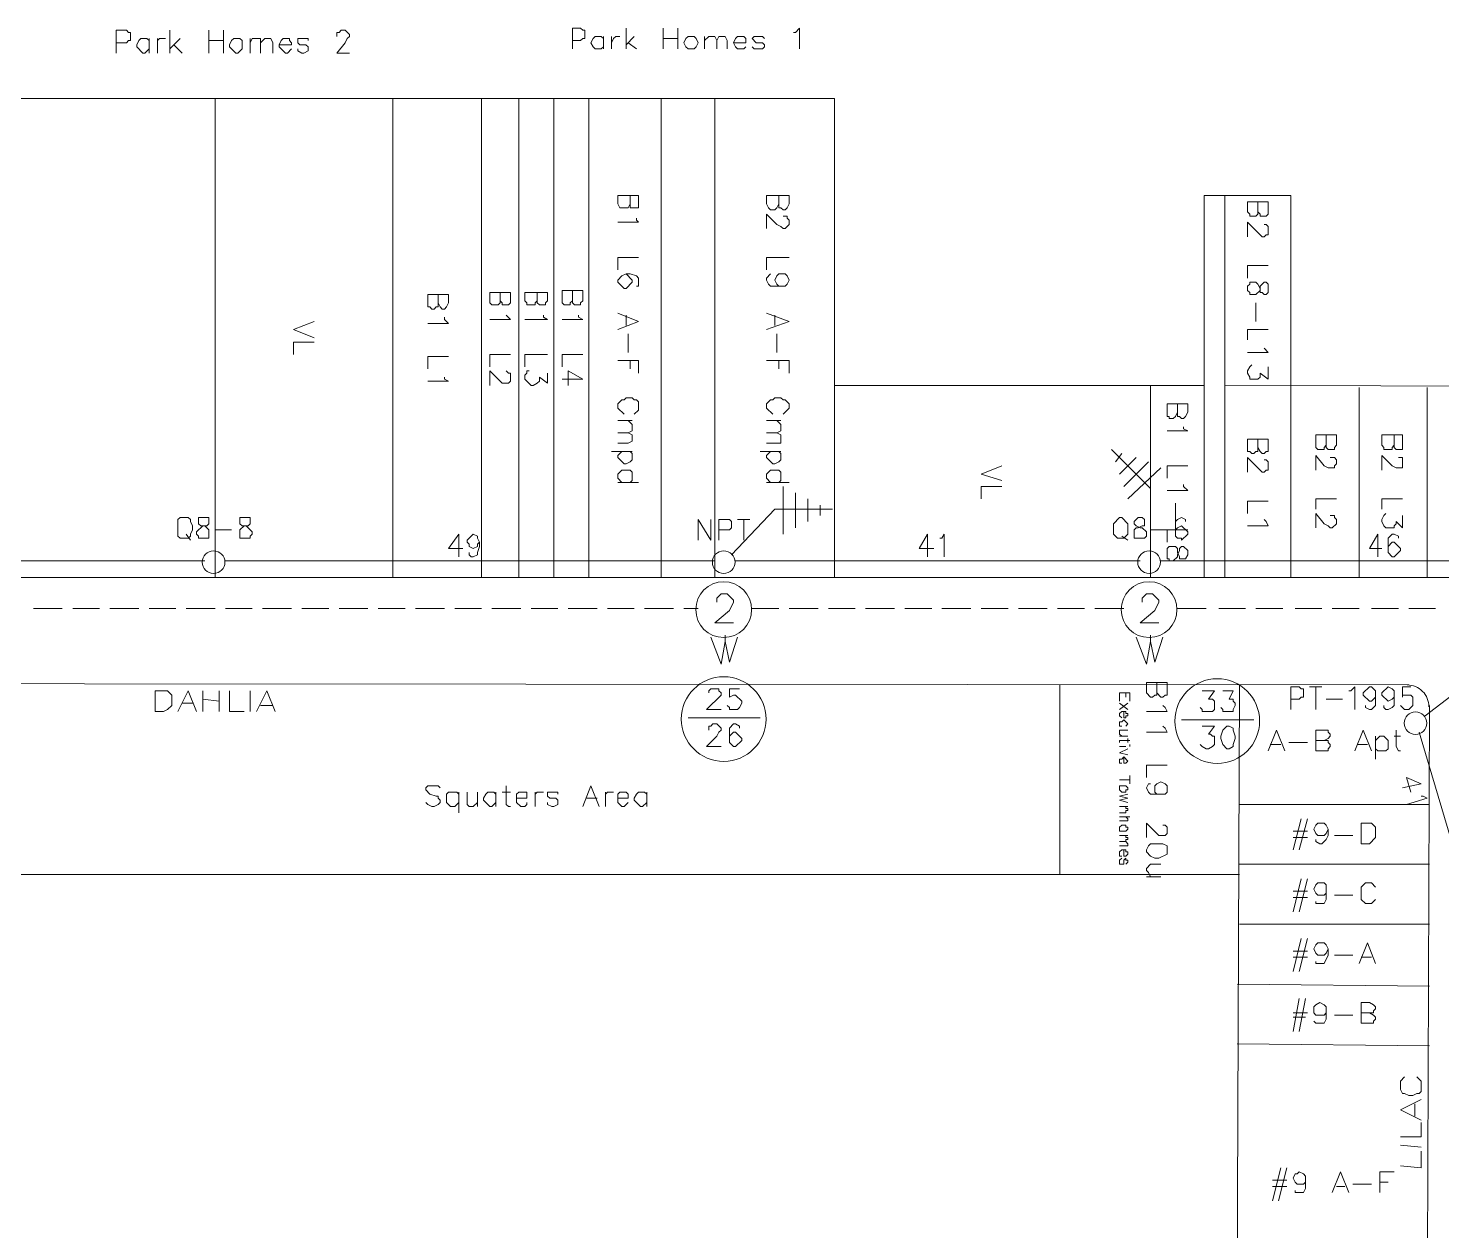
# Model space of a CAD drawing. Header units: millimetres. Extents: x 5.9 to 40.1, y 2 to 30.5.
# Drawn here: x 16.836 to 20.003, y 15.134 to 17.829 of the extents above; entities that cross this region are included whole.
import ezdxf

# ---------------------------------------------------------------- set-up
doc = ezdxf.new("R2010")
doc.units = ezdxf.units.MM
for name, color, linetype, true_color in [('PDF_S31$Cable-565', 23, 'Continuous', 0xdd8a6e), ('PDF_S31$LOTS', 254, 'Continuous', 0xdcdcdc), ('PDF_S31$ROAD', 8, 'Continuous', 0x808080), ('PDF_S31$SDU', 157, 'Continuous', 0x396472), ('PDF_S31$Symbols-EndOfLine', 15, 'Continuous', 0x954a4a), ('PDF_S31$Symbols-Ground', 12, 'Continuous', 0xb80000)]:
    doc.layers.add(name, color=color, linetype=linetype, true_color=true_color)
for name, color, linetype in [('PDF_S31$NAME-LANDMARK', 7, 'Continuous'), ('PDF_S31$NAME-ROAD', 7, 'Continuous'), ('PDF_S31$Passives-Splt2way', 7, 'Continuous'), ('PDF_S31$POLE', 7, 'Continuous'), ('PDF_S31$STRAND', 7, 'Continuous'), ('PDF_S31$Symbols-Terminator', 7, 'Continuous')]:
    doc.layers.add(name, color=color, linetype=linetype)

msp = doc.modelspace()

# ---------------------------------------------------------------- linework, layer by layer
at = {"layer": 'PDF_S31$Cable-565', "lineweight": 13}
for points in [[(16.912, 16.5289), (16.8473, 16.5289)], [(16.9953, 16.5289), (16.9352, 16.5289)], [(17.0832, 16.5289), (17.0185, 16.5289)], [(17.1665, 16.5289), (17.1064, 16.5289)], [(17.2544, 16.5289), (17.1896, 16.5289)], [(17.3377, 16.5289), (17.2776, 16.5289)], [(17.4256, 16.5289), (17.3608, 16.5289)], [(17.5089, 16.5289), (17.4488, 16.5289)], [(17.5968, 16.5289), (17.532, 16.5289)], [(17.6801, 16.5289), (17.62, 16.5289)], [(17.768, 16.5289), (17.7032, 16.5289)], [(17.8513, 16.5289), (17.7912, 16.5289)], [(17.9392, 16.5289), (17.8744, 16.5289)], [(18.0225, 16.5289), (17.9624, 16.5289)], [(18.1104, 16.5289), (18.0456, 16.5289)], [(18.1937, 16.5289), (18.1336, 16.5289)], [(18.2816, 16.5289), (18.2168, 16.5289)], [(18.3371, 16.5289), (18.3048, 16.5289)], [(18.5176, 16.5289), (18.4575, 16.5289)], [(18.6055, 16.5289), (18.5407, 16.5289)], [(18.6888, 16.5289), (18.6287, 16.5289)], [(18.7767, 16.5289), (18.7119, 16.5289)], [(18.86, 16.5289), (18.7998, 16.5289)], [(18.9479, 16.5289), (18.8831, 16.5289)], [(19.0312, 16.5289), (18.971, 16.5289)], [(19.1191, 16.5289), (19.0543, 16.5289)], [(19.2024, 16.5289), (19.1422, 16.5289)], [(19.2903, 16.5289), (19.2255, 16.5289)], [(19.4754, 16.5289), (19.4106, 16.5289)], [(19.5633, 16.5289), (19.5032, 16.5289)], [(19.6466, 16.5289), (19.5864, 16.5289)], [(19.7345, 16.5289), (19.6744, 16.5289)], [(19.8178, 16.5289), (19.7576, 16.5289)], [(19.9057, 16.5289), (19.8456, 16.5289)], [(19.989, 16.5289), (19.9288, 16.5289)]]:
    msp.add_lwpolyline(points, dxfattribs=at)
at = {"layer": 'PDF_S31$LOTS', "lineweight": 0}
for points in [[(16.2272, 16.5983), (16.2272, 17.6718), (18.2539, 17.6718)], [(17.2544, 16.5983), (17.2544, 17.6718)], [(17.6524, 16.5983), (17.6524, 17.6718)], [(17.8513, 16.5983), (17.8513, 17.6718)], [(17.9346, 16.5983), (17.9346, 17.6718)], [(18.0133, 16.5983), (18.0133, 17.6718)], [(18.0919, 16.5983), (18.0919, 17.6718)], [(18.6425, 16.5983), (18.6425, 17.6718), (18.3742, 17.6718)], [(19.6651, 16.5983), (19.6651, 17.4543), (19.517, 17.4543)], [(19.4708, 17.0286), (18.6425, 17.0286)], [(19.3505, 16.5983), (19.3505, 17.0286)], [(21.6131, 17.024), (19.517, 17.0286)], [(19.8178, 16.5983), (19.8178, 17.024)], [(19.9705, 16.5983), (19.9705, 17.024)], [(17.3331, 16.5983), (17.2174, 16.5983)], [(18.9248, 16.5983), (18.8045, 16.5983)], [(19.1469, 16.3577), (19.1469, 15.932)], [(19.5448, 15.0113), (19.5494, 16.3577)], [(19.9751, 16.0894), (19.5494, 16.0894)], [(19.5494, 15.932), (14.0804, 15.932)], [(19.9751, 15.9552), (19.5494, 15.9552)], [(19.9751, 15.821), (19.5494, 15.821)], [(19.9751, 15.6822), (19.5448, 15.6868)], [(19.9751, 15.548), (19.5448, 15.5526)]]:
    msp.add_lwpolyline(points, dxfattribs=at)
at = {"layer": 'PDF_S31$NAME-LANDMARK', "lineweight": 0}
for points in [[(17.0323, 17.7736), (17.0323, 17.8245), (17.0555, 17.8245), (17.0601, 17.8199), (17.0647, 17.8199), (17.0647, 17.8014), (17.0601, 17.8014), (17.0555, 17.7967), (17.0323, 17.7967)], [(17.1064, 17.7828), (17.0971, 17.7736), (17.0925, 17.7736), (17.0786, 17.7875), (17.0786, 17.7921), (17.0832, 17.8014), (17.0879, 17.806), (17.1017, 17.806), (17.1064, 17.8014)], [(17.1064, 17.7736), (17.1064, 17.806)], [(17.1249, 17.7736), (17.1249, 17.806)], [(17.1249, 17.7921), (17.1249, 17.8014), (17.1295, 17.806), (17.1434, 17.806)], [(17.1526, 17.7736), (17.1526, 17.8245)], [(17.1526, 17.7828), (17.1758, 17.806)], [(17.2405, 17.7736), (17.2405, 17.8245)], [(17.2729, 17.8014), (17.2405, 17.8014)], [(17.2729, 17.7736), (17.2729, 17.8245)], [(17.3331, 17.7736), (17.3331, 17.806)], [(17.3331, 17.7967), (17.3377, 17.806), (17.3562, 17.806), (17.3562, 17.7736)], [(17.3562, 17.7967), (17.3655, 17.806), (17.3794, 17.806), (17.384, 17.7967), (17.384, 17.7736)], [(17.4256, 17.7828), (17.4164, 17.7736), (17.4117, 17.7736), (17.3979, 17.7875), (17.3979, 17.7921), (17.4025, 17.8014), (17.4071, 17.806), (17.421, 17.806), (17.421, 17.8014), (17.4256, 17.7967), (17.4256, 17.7921), (17.3979, 17.7921)], [(17.4395, 17.7828), (17.4395, 17.7782), (17.4488, 17.7736), (17.4534, 17.7736), (17.4626, 17.7782), (17.4626, 17.7875), (17.458, 17.7921), (17.4441, 17.7921), (17.4395, 17.7967), (17.4395, 17.806), (17.4626, 17.806), (17.4626, 17.8014)], [(17.5274, 17.8106), (17.5274, 17.8199), (17.532, 17.8199), (17.5367, 17.8245), (17.5459, 17.8245), (17.5552, 17.8152), (17.5552, 17.8106), (17.5506, 17.806), (17.5459, 17.7967), (17.5274, 17.7736), (17.5552, 17.7736)], [(18.0549, 17.7828), (18.0549, 17.8291), (18.0734, 17.8291), (18.078, 17.8245), (18.0827, 17.8245), (18.0827, 17.806), (18.078, 17.806), (18.0734, 17.8014), (18.0549, 17.8014)], [(18.1243, 17.7875), (18.1197, 17.7828), (18.1058, 17.7828), (18.1012, 17.7875), (18.0965, 17.7967), (18.1012, 17.806), (18.1058, 17.8106), (18.1197, 17.8106), (18.1243, 17.806)], [(18.1243, 17.7828), (18.1243, 17.8106)], [(18.1428, 17.7828), (18.1428, 17.8106)], [(18.1428, 17.7967), (18.1474, 17.806), (18.1521, 17.8106), (18.1613, 17.8106)], [(18.1752, 17.7828), (18.1752, 17.8291)], [(18.1752, 17.7921), (18.1937, 17.8106)], [(18.2585, 17.7828), (18.2585, 17.8291)], [(18.2909, 17.806), (18.2585, 17.806)], [(18.2909, 17.7828), (18.2909, 17.8291)], [(18.351, 17.7828), (18.351, 17.8106)], [(18.351, 17.8014), (18.3603, 17.8106), (18.3742, 17.8106), (18.3788, 17.8014), (18.3788, 17.7828)], [(18.3788, 17.8014), (18.3834, 17.8106), (18.3973, 17.8106), (18.4019, 17.8014), (18.4019, 17.7828)], [(18.4436, 17.7875), (18.4389, 17.7828), (18.4251, 17.7828), (18.4204, 17.7875), (18.4158, 17.7967), (18.4204, 17.806), (18.4251, 17.8106), (18.4389, 17.8106), (18.4436, 17.806), (18.4436, 17.7967), (18.4158, 17.7967)], [(18.4575, 17.7875), (18.4621, 17.7828), (18.4806, 17.7828), (18.4852, 17.7875), (18.4852, 17.7921), (18.4806, 17.7967), (18.4667, 17.7967), (18.4575, 17.806), (18.4621, 17.8106), (18.4806, 17.8106), (18.4852, 17.806)], [(18.55, 17.8199), (18.5546, 17.8199), (18.5639, 17.8291), (18.5639, 17.7828)], [(17.1804, 17.7736), (17.1619, 17.7921)], [(18.1983, 17.7828), (18.1798, 17.7967)], [(17.7264, 16.094), (17.731, 16.0894), (17.7403, 16.0847), (17.7449, 16.0847), (17.7541, 16.0894), (17.7588, 16.094), (17.7588, 16.0986), (17.7541, 16.1032), (17.7541, 16.1079), (17.7495, 16.1079), (17.7356, 16.1125), (17.7264, 16.1218), (17.7264, 16.1264), (17.731, 16.131), (17.7541, 16.131), (17.7588, 16.1264)], [(17.9161, 16.0847), (17.9115, 16.0847), (17.9068, 16.0894), (17.9068, 16.131)], [(18.078, 16.0847), (18.0965, 16.131), (18.1151, 16.0847)], [(17.8004, 16.094), (17.7912, 16.0847), (17.7819, 16.0847), (17.7727, 16.094), (17.7727, 16.1125), (17.7773, 16.1171), (17.7958, 16.1171), (17.8004, 16.1125)], [(17.8004, 16.0709), (17.8004, 16.1171)], [(17.8421, 16.094), (17.8328, 16.0847), (17.8236, 16.0847), (17.8189, 16.0894), (17.8189, 16.1171)], [(17.8421, 16.0847), (17.8421, 16.1171)], [(17.8837, 16.094), (17.8744, 16.0847), (17.8698, 16.0847), (17.8559, 16.0986), (17.8559, 16.1032), (17.8606, 16.1125), (17.8652, 16.1171), (17.8791, 16.1171), (17.8837, 16.1125)], [(17.8837, 16.0847), (17.8837, 16.1171)], [(17.9161, 16.1171), (17.8976, 16.1171)], [(17.9531, 16.094), (17.9531, 16.0894), (17.9485, 16.0847), (17.9392, 16.0847), (17.93, 16.094), (17.93, 16.1032), (17.93, 16.1125), (17.9346, 16.1171), (17.9531, 16.1171), (17.9531, 16.1032), (17.93, 16.1032)], [(17.9716, 16.0847), (17.9716, 16.1171)], [(17.9716, 16.1032), (17.9716, 16.1125), (17.9762, 16.1171), (17.9901, 16.1171)], [(17.9994, 16.094), (17.9994, 16.0894), (18.0086, 16.0847), (18.0133, 16.0847), (18.0225, 16.0894), (18.0225, 16.0986), (18.0179, 16.1032), (18.004, 16.1032), (17.9994, 16.1079), (17.9994, 16.1171), (18.0225, 16.1171), (18.0225, 16.1125)], [(18.1104, 16.1032), (18.0873, 16.1032)], [(18.1289, 16.0847), (18.1289, 16.1171)], [(18.1289, 16.1032), (18.1289, 16.1125), (18.1336, 16.1171), (18.1474, 16.1171)], [(18.1798, 16.094), (18.1706, 16.0847), (18.1659, 16.0847), (18.1567, 16.094), (18.1567, 16.1032), (18.1567, 16.1125), (18.1613, 16.1171), (18.1752, 16.1171), (18.1798, 16.1125), (18.1798, 16.1032), (18.1567, 16.1032)], [(18.2215, 16.094), (18.2122, 16.0847), (18.2076, 16.0847), (18.1937, 16.0986), (18.1937, 16.1032), (18.1983, 16.1125), (18.203, 16.1171), (18.2168, 16.1171), (18.2215, 16.1125)], [(18.2215, 16.0847), (18.2215, 16.1171)]]:
    msp.add_lwpolyline(points, dxfattribs=at)
for points in [[(17.2961, 17.806), (17.31, 17.806), (17.3146, 17.8014), (17.3146, 17.7828), (17.3053, 17.7736), (17.3007, 17.7736), (17.2868, 17.7875), (17.2868, 17.7921), (17.2914, 17.8014)], [(18.314, 17.8106), (18.3279, 17.8106), (18.3325, 17.806), (18.3371, 17.7967), (18.3325, 17.7875), (18.3279, 17.7828), (18.314, 17.7828), (18.3094, 17.7875), (18.3048, 17.7967), (18.3094, 17.806)]]:
    msp.add_lwpolyline(points, close=True, dxfattribs=at)
at = {"layer": 'PDF_S31$NAME-ROAD', "lineweight": 9}
msp.add_lwpolyline([(17.1202, 16.3438), (17.148, 16.3438), (17.1573, 16.3346), (17.1573, 16.3115), (17.148, 16.3022), (17.1388, 16.2976), (17.1202, 16.2976)], close=True, dxfattribs=at)
for points in [[(17.1711, 16.2976), (17.1943, 16.3438), (17.2128, 16.2976)], [(17.2267, 16.2976), (17.2267, 16.3438)], [(17.2637, 16.2976), (17.2637, 16.3438)], [(17.3192, 16.2976), (17.2868, 16.2976), (17.2868, 16.3438)], [(17.3331, 16.2976), (17.3331, 16.3438)], [(17.347, 16.2976), (17.3701, 16.3438), (17.3886, 16.2976)], [(17.2035, 16.3161), (17.1804, 16.3161)], [(17.2637, 16.3207), (17.2267, 16.3253)], [(17.384, 16.3115), (17.3562, 16.3115)], [(19.9473, 15.4786), (19.9566, 15.4693), (19.9566, 15.4462), (19.952, 15.4416), (19.9473, 15.4416), (19.9381, 15.437), (19.9288, 15.437), (19.9196, 15.4416), (19.915, 15.4416), (19.9103, 15.4508), (19.9103, 15.4693), (19.9196, 15.4786)], [(19.9566, 15.3814), (19.9103, 15.4046), (19.9566, 15.4277)], [(19.9427, 15.4184), (19.9427, 15.3907)], [(19.9566, 15.3768), (19.9566, 15.3444), (19.9103, 15.3444)], [(19.9566, 15.3213), (19.9103, 15.3259)], [(19.9566, 15.312), (19.9566, 15.275), (19.9103, 15.2796)]]:
    msp.add_lwpolyline(points, dxfattribs=at)
at = {"layer": 'PDF_S31$Passives-Splt2way', "lineweight": 9}
for points in [[(18.3788, 16.5428), (18.3788, 16.5521), (18.388, 16.5613), (18.4019, 16.5613), (18.4158, 16.5474), (18.4158, 16.5428), (18.4066, 16.5243), (18.3742, 16.4965), (18.4158, 16.4965)], [(19.332, 16.5428), (19.332, 16.5521), (19.3412, 16.5613), (19.3551, 16.5613), (19.369, 16.5474), (19.369, 16.5428), (19.3597, 16.5243), (19.3273, 16.4965), (19.369, 16.4965)]]:
    msp.add_lwpolyline(points, dxfattribs=at)
for centre in [(18.3939, 16.526), (19.3471, 16.526)]:
    msp.add_circle(centre, 0.0625, dxfattribs=at)
at = {"layer": 'PDF_S31$POLE', "lineweight": 0}
for points in [[(17.1758, 16.7325), (17.1943, 16.7325), (17.1989, 16.7279), (17.1989, 16.7233), (17.2035, 16.714), (17.2035, 16.7048), (17.1989, 16.6955), (17.1989, 16.6909), (17.1943, 16.6862), (17.1758, 16.6862), (17.1711, 16.6909), (17.1711, 16.7279)], [(17.2174, 16.7325), (17.2405, 16.7325), (17.2405, 16.7186), (17.2359, 16.714), (17.2267, 16.714), (17.2128, 16.7001), (17.2128, 16.6955), (17.2174, 16.6909), (17.2174, 16.6862), (17.2405, 16.6862), (17.2405, 16.7048), (17.2313, 16.714), (17.222, 16.714), (17.2174, 16.7186)], [(17.31, 16.7325), (17.3331, 16.7325), (17.3331, 16.7186), (17.3285, 16.714), (17.3192, 16.714), (17.31, 16.7048), (17.31, 16.6862), (17.3331, 16.6862), (17.3331, 16.6909), (17.3377, 16.6955), (17.3377, 16.7001), (17.3238, 16.714), (17.3146, 16.714), (17.31, 16.7186)], [(19.2811, 16.7325), (19.2857, 16.7325), (19.2996, 16.7186), (19.2996, 16.6955), (19.2903, 16.6862), (19.2764, 16.6862), (19.2672, 16.6955), (19.2672, 16.7186)], [(19.3227, 16.7325), (19.332, 16.7325), (19.3366, 16.7279), (19.3366, 16.714), (19.332, 16.714), (19.3227, 16.7094), (19.3181, 16.7094), (19.3134, 16.7048), (19.3134, 16.6862), (19.3366, 16.6862), (19.3412, 16.6909), (19.3412, 16.7001), (19.332, 16.7094), (19.3273, 16.7094), (19.3181, 16.714), (19.3134, 16.7186), (19.3134, 16.7233)]]:
    msp.add_lwpolyline(points, close=True, dxfattribs=at)
for points in [[(18.3371, 16.6816), (18.3371, 16.7279), (18.3649, 16.6816), (18.3649, 16.7279)], [(18.3834, 16.6816), (18.3834, 16.7279), (18.4066, 16.7279), (18.4112, 16.7233), (18.4112, 16.7094), (18.4066, 16.7048), (18.3834, 16.7048)], [(18.4528, 16.7279), (18.4251, 16.7279)], [(18.4389, 16.6816), (18.4389, 16.7279)], [(19.406, 16.7048), (19.406, 16.6909), (19.4106, 16.6862), (19.4199, 16.6862), (19.4199, 16.6816), (19.4338, 16.6955), (19.4338, 16.7001), (19.4199, 16.714), (19.4106, 16.7094), (19.406, 16.7048), (19.406, 16.7233), (19.4106, 16.7279), (19.4199, 16.7325), (19.4291, 16.7279), (19.4291, 16.7233)], [(17.1989, 16.6816), (17.1896, 16.6955)], [(17.2914, 16.7048), (17.2544, 16.7048)], [(19.3875, 16.7048), (19.3505, 16.7048)], [(19.2996, 16.6816), (19.2857, 16.6909)], [(19.6651, 16.3022), (19.6651, 16.3531), (19.6836, 16.3531), (19.6882, 16.3485), (19.6929, 16.3485), (19.6929, 16.33), (19.6882, 16.33), (19.6836, 16.3253), (19.6651, 16.3253)], [(19.7345, 16.3531), (19.7067, 16.3531)], [(19.7206, 16.3022), (19.7206, 16.3531)], [(19.7947, 16.3438), (19.7993, 16.3438), (19.8085, 16.3531), (19.8085, 16.3022)], [(19.8548, 16.33), (19.8548, 16.3438), (19.8456, 16.3531), (19.8409, 16.3531), (19.827, 16.3392), (19.827, 16.3346), (19.8409, 16.3207), (19.8456, 16.3207), (19.8548, 16.33), (19.8548, 16.3115), (19.8456, 16.3022), (19.8409, 16.3022), (19.8317, 16.3068), (19.8317, 16.3115)], [(19.8965, 16.33), (19.8965, 16.3438), (19.8918, 16.3485), (19.8826, 16.3531), (19.8687, 16.3392), (19.8687, 16.3346), (19.8826, 16.3207), (19.8918, 16.3253), (19.8965, 16.33), (19.8965, 16.3115), (19.8918, 16.3068), (19.8826, 16.3022), (19.8779, 16.3022), (19.8733, 16.3068), (19.8733, 16.3115)], [(19.9103, 16.3115), (19.9196, 16.3022), (19.9288, 16.3022), (19.9381, 16.3115), (19.9381, 16.33), (19.9335, 16.3346), (19.915, 16.3346), (19.915, 16.33), (19.915, 16.3531), (19.9335, 16.3531)], [(19.7808, 16.3253), (19.7438, 16.3253)]]:
    msp.add_lwpolyline(points, dxfattribs=at)
for centre in [(17.251, 16.6325), (18.3939, 16.6325), (19.3471, 16.6325), (19.944, 16.2715)]:
    msp.add_circle(centre, 0.0254, dxfattribs=at)
at = {"layer": 'PDF_S31$ROAD', "lineweight": 0}
for points in [[(18.3742, 16.5983), (18.3742, 17.6718), (18.2539, 17.6718), (18.2539, 16.5983)], [(19.517, 16.5983), (19.517, 17.4543), (19.4708, 17.4543), (19.4708, 16.5983)], [(21.5622, 16.5983), (15.6165, 16.5983)], [(19.9288, 16.3577), (13.9936, 16.3621)], [(19.9705, 14.8678), (19.9751, 16.3115)]]:
    msp.add_lwpolyline(points, dxfattribs=at)
msp.add_arc((19.9255, 16.3086), 0.0486, 359.7417, 89.9835, dxfattribs=at)
at = {"layer": 'PDF_S31$SDU', "lineweight": 0}
for points in [[(18.1845, 17.4358), (18.1798, 17.4266), (18.1613, 17.4266), (18.1567, 17.4358), (18.1567, 17.4543), (18.203, 17.4543), (18.203, 17.4266), (18.1845, 17.4266), (18.1845, 17.4543)], [(18.5176, 17.4358), (18.513, 17.4266), (18.5083, 17.4219), (18.4991, 17.4219), (18.4945, 17.4266), (18.4898, 17.4358), (18.4898, 17.4543), (18.5407, 17.4543), (18.5407, 17.4358), (18.5361, 17.4266), (18.5315, 17.4219), (18.5269, 17.4219), (18.5222, 17.4266), (18.5176, 17.4266), (18.5176, 17.4543)], [(19.5911, 17.4173), (19.5911, 17.4127), (19.5864, 17.4081), (19.5726, 17.4081), (19.5726, 17.4127), (19.5679, 17.4173), (19.5679, 17.4404), (19.6142, 17.4404), (19.6142, 17.4127), (19.6096, 17.4081), (19.5957, 17.4081), (19.5957, 17.4127), (19.5911, 17.4173), (19.5911, 17.4404)], [(18.1983, 17.4034), (18.1983, 17.3988), (18.203, 17.3942), (18.1567, 17.3942)], [(18.5269, 17.4081), (18.5361, 17.4081), (18.5361, 17.4034), (18.5407, 17.3988), (18.5407, 17.3896), (18.5315, 17.3803), (18.5269, 17.3803), (18.5222, 17.3849), (18.513, 17.3896), (18.4898, 17.4127), (18.4898, 17.3803)], [(19.6049, 17.3896), (19.6096, 17.3896), (19.6142, 17.3849), (19.6142, 17.3664), (19.6096, 17.3664), (19.6049, 17.3618), (19.6003, 17.3618), (19.5679, 17.3942), (19.5679, 17.3618)], [(18.1567, 17.2878), (18.1567, 17.3155), (18.203, 17.3155)], [(18.4898, 17.2878), (18.4898, 17.3155), (18.5407, 17.3155)], [(19.5679, 17.2693), (19.5679, 17.297), (19.6142, 17.297)], [(18.1752, 17.2785), (18.1891, 17.2646), (18.1891, 17.26), (18.1752, 17.2461), (18.1706, 17.2461), (18.1567, 17.26), (18.1567, 17.2646), (18.1659, 17.2739), (18.1752, 17.2785), (18.1845, 17.2785), (18.1983, 17.2739), (18.203, 17.2693), (18.203, 17.2507), (18.1983, 17.2507)], [(18.5176, 17.2507), (18.5315, 17.2507), (18.5361, 17.2554), (18.5407, 17.2646), (18.5361, 17.2739), (18.5315, 17.2785), (18.5176, 17.2785), (18.513, 17.2739), (18.5083, 17.2646), (18.513, 17.2554), (18.5176, 17.2507), (18.4991, 17.2507), (18.4945, 17.2554), (18.4898, 17.2646), (18.4898, 17.2693), (18.4991, 17.2785)], [(17.7541, 17.2137), (17.7541, 17.2045), (17.7495, 17.2045), (17.7449, 17.1998), (17.7403, 17.1998), (17.7356, 17.2045), (17.731, 17.2045), (17.731, 17.2322), (17.7773, 17.2322), (17.7773, 17.2137), (17.7727, 17.2045), (17.768, 17.1998), (17.7634, 17.1998), (17.7588, 17.2045), (17.7541, 17.2137), (17.7541, 17.2322)], [(17.893, 17.2184), (17.893, 17.2137), (17.8883, 17.2091), (17.8744, 17.2091), (17.8698, 17.2137), (17.8698, 17.2369), (17.9161, 17.2369), (17.9161, 17.2137), (17.9115, 17.2091), (17.8976, 17.2091), (17.8976, 17.2137), (17.893, 17.2184), (17.893, 17.2369)], [(17.9762, 17.2184), (17.9716, 17.2137), (17.9716, 17.2091), (17.9531, 17.2091), (17.9531, 17.2137), (17.9485, 17.2184), (17.9485, 17.2369), (17.9994, 17.2369), (17.9994, 17.2184), (17.9947, 17.2137), (17.9947, 17.2091), (17.9809, 17.2091), (17.9762, 17.2137), (17.9762, 17.2369)], [(18.0549, 17.2184), (18.0503, 17.2137), (18.0503, 17.2091), (18.0364, 17.2091), (18.0318, 17.2137), (18.0318, 17.2415), (18.078, 17.2415), (18.078, 17.2184), (18.0734, 17.2137), (18.0734, 17.2091), (18.0595, 17.2091), (18.0549, 17.2137), (18.0549, 17.2415)], [(19.5864, 17.1721), (19.5864, 17.2137)], [(17.4765, 17.1351), (17.4303, 17.1536), (17.4765, 17.1721)], [(17.768, 17.1813), (17.768, 17.1767), (17.7773, 17.1675), (17.731, 17.1675)], [(17.9068, 17.186), (17.9161, 17.1767), (17.8698, 17.1767)], [(17.9901, 17.186), (17.9901, 17.1813), (17.9994, 17.1767), (17.9485, 17.1767)], [(18.0688, 17.186), (18.0688, 17.1813), (18.078, 17.1767), (18.0318, 17.1767)], [(18.1567, 17.1906), (18.203, 17.1721), (18.1567, 17.1536)], [(18.1752, 17.1628), (18.1752, 17.186)], [(18.4898, 17.1906), (18.5407, 17.1721), (18.4898, 17.1536)], [(18.5083, 17.1628), (18.5083, 17.186)], [(18.1798, 17.1027), (18.1798, 17.1443)], [(18.513, 17.1027), (18.513, 17.1443)], [(19.5679, 17.1304), (19.5679, 17.1536), (19.6142, 17.1536)], [(17.4303, 17.0981), (17.4303, 17.1258), (17.4765, 17.1258)], [(19.6049, 17.1119), (19.6142, 17.1027), (19.5679, 17.1027)], [(17.731, 17.0657), (17.731, 17.0934), (17.7773, 17.0934)], [(17.8698, 17.0703), (17.8698, 17.0981), (17.9161, 17.0981)], [(17.9485, 17.0703), (17.9485, 17.0981), (17.9994, 17.0981)], [(18.0318, 17.0703), (18.0318, 17.0981), (18.078, 17.0981)], [(18.1567, 17.0842), (18.203, 17.0842), (18.203, 17.0564)], [(18.1845, 17.0657), (18.1845, 17.0842)], [(18.4898, 17.0842), (18.5407, 17.0842), (18.5407, 17.0564)], [(18.5176, 17.0657), (18.5176, 17.0842)], [(19.6142, 17.0703), (19.6142, 17.0425), (19.5957, 17.0564), (19.5957, 17.0472), (19.5911, 17.0425), (19.5726, 17.0425), (19.5726, 17.0472), (19.5679, 17.0564), (19.5679, 17.061), (19.5726, 17.0703), (19.5772, 17.0749)], [(17.768, 17.0472), (17.768, 17.0425), (17.7773, 17.0379), (17.731, 17.0379)], [(17.8698, 17.0286), (17.8698, 17.061), (17.8976, 17.0333), (17.9115, 17.0333), (17.9161, 17.0379), (17.9161, 17.0564), (17.9115, 17.0564), (17.9068, 17.061)], [(17.9994, 17.0564), (17.9994, 17.0333), (17.9809, 17.0472), (17.9809, 17.0379), (17.9762, 17.0333), (17.967, 17.0286), (17.9624, 17.0286), (17.9485, 17.0425), (17.9485, 17.0518), (17.9531, 17.0564), (17.9531, 17.061), (17.9577, 17.061)], [(18.0456, 17.0286), (18.0456, 17.061), (18.078, 17.0425), (18.0318, 17.0425)], [(18.1706, 16.9639), (18.1567, 16.9777), (18.1567, 16.987), (18.1659, 16.9963), (18.1706, 16.9963), (18.1752, 17.0009), (18.1891, 17.0009), (18.1937, 16.9963), (18.1983, 16.9963), (18.203, 16.9916), (18.203, 16.9731), (18.1937, 16.9639)], [(18.5037, 16.9639), (18.4898, 16.9777), (18.4898, 16.987), (18.4991, 16.9963), (18.5037, 16.9963), (18.5083, 17.0009), (18.5222, 17.0009), (18.5269, 16.9963), (18.5315, 16.9963), (18.5407, 16.987), (18.5407, 16.9777), (18.5269, 16.9639)], [(19.4106, 16.9685), (19.406, 16.9592), (19.4014, 16.9546), (19.3921, 16.9546), (19.3921, 16.9592), (19.3875, 16.9592), (19.3875, 16.987), (19.4338, 16.987), (19.4338, 16.9685), (19.4291, 16.9592), (19.4245, 16.9546), (19.4199, 16.9546), (19.4152, 16.9592), (19.4106, 16.9592), (19.4106, 16.987)], [(18.1567, 16.95), (18.1891, 16.95)], [(18.1798, 16.95), (18.1891, 16.9407), (18.1891, 16.9269), (18.1798, 16.9222), (18.1567, 16.9222)], [(18.4898, 16.95), (18.5222, 16.95)], [(18.513, 16.95), (18.5222, 16.9407), (18.5222, 16.9269), (18.513, 16.9222), (18.4898, 16.9222)], [(18.1798, 16.9222), (18.1891, 16.9176), (18.1891, 16.9037), (18.1798, 16.8991), (18.1567, 16.8991)], [(18.513, 16.9222), (18.5222, 16.9176), (18.5222, 16.8991), (18.4898, 16.8991)], [(19.4245, 16.9361), (19.4245, 16.9315), (19.4338, 16.9269), (19.3875, 16.9269)], [(19.7438, 16.8945), (19.7391, 16.8898), (19.7391, 16.8852), (19.7253, 16.8852), (19.7206, 16.8898), (19.7206, 16.9176), (19.7669, 16.9176), (19.7669, 16.8945), (19.7623, 16.8898), (19.7623, 16.8852), (19.7484, 16.8852), (19.7438, 16.8898), (19.7438, 16.9176)], [(19.8965, 16.8945), (19.8918, 16.8898), (19.8918, 16.8852), (19.8733, 16.8852), (19.8733, 16.8898), (19.8687, 16.8945), (19.8687, 16.9176), (19.915, 16.9176), (19.915, 16.8852), (19.9011, 16.8852), (19.8965, 16.8898), (19.8965, 16.9176)], [(19.5911, 16.8898), (19.5911, 16.8806), (19.5864, 16.8806), (19.5818, 16.876), (19.5772, 16.876), (19.5726, 16.8806), (19.5679, 16.8806), (19.5679, 16.9083), (19.6142, 16.9083), (19.6142, 16.8806), (19.6096, 16.8806), (19.6049, 16.876), (19.6003, 16.876), (19.5957, 16.8806), (19.5911, 16.8898), (19.5911, 16.9083)], [(18.1428, 16.8806), (18.1891, 16.8806)], [(18.1845, 16.8806), (18.1891, 16.876), (18.1891, 16.8621), (18.1845, 16.8574), (18.1752, 16.8528), (18.1706, 16.8528), (18.1567, 16.8667), (18.1567, 16.8713), (18.1659, 16.8806)], [(18.476, 16.8806), (18.5222, 16.8806)], [(18.5176, 16.8806), (18.5222, 16.876), (18.5222, 16.8621), (18.5176, 16.8574), (18.5083, 16.8528), (18.5037, 16.8528), (18.4898, 16.8667), (18.4898, 16.8713), (18.4991, 16.8806)], [(19.6049, 16.8621), (19.6096, 16.8621), (19.6142, 16.8574), (19.6142, 16.8389), (19.6096, 16.8389), (19.6049, 16.8343), (19.6003, 16.8343), (19.5679, 16.8667), (19.5679, 16.8343)], [(19.753, 16.8667), (19.7623, 16.8667), (19.7669, 16.8621), (19.7669, 16.8528), (19.7623, 16.8482), (19.7623, 16.8436), (19.7484, 16.8436), (19.7391, 16.8482), (19.7206, 16.8713), (19.7206, 16.8389)], [(19.9057, 16.8667), (19.915, 16.8667), (19.915, 16.8436), (19.9011, 16.8436), (19.8918, 16.8482), (19.8687, 16.8713), (19.8687, 16.8389)], [(18.1659, 16.8112), (18.1567, 16.8204), (18.1567, 16.8297), (18.1659, 16.8389), (18.1845, 16.8389), (18.1891, 16.8343), (18.1891, 16.8158), (18.1845, 16.8112)], [(18.4991, 16.8112), (18.4898, 16.8204), (18.4898, 16.8297), (18.4991, 16.8389), (18.5176, 16.8389), (18.5222, 16.8343), (18.5222, 16.8158), (18.5176, 16.8112)], [(19.0173, 16.8158), (18.971, 16.8297), (19.0173, 16.8482)], [(19.3875, 16.8204), (19.3875, 16.8482), (19.4338, 16.8482)], [(18.1567, 16.8112), (18.203, 16.8112)], [(18.4898, 16.8112), (18.5407, 16.8112)], [(18.971, 16.7742), (18.971, 16.8019), (19.0173, 16.8019)], [(19.4245, 16.8065), (19.4245, 16.8019), (19.4338, 16.7927), (19.3875, 16.7927)], [(19.406, 16.7233), (19.406, 16.7649)], [(19.5679, 16.7418), (19.5679, 16.7695), (19.6142, 16.7695)], [(19.7206, 16.751), (19.7206, 16.7742), (19.7669, 16.7742)], [(19.8687, 16.751), (19.8687, 16.7742), (19.915, 16.7742)], [(19.6049, 16.7279), (19.6096, 16.7233), (19.6142, 16.714), (19.5679, 16.714)], [(19.753, 16.7371), (19.7623, 16.7371), (19.7623, 16.7325), (19.7669, 16.7279), (19.7669, 16.7186), (19.7576, 16.7094), (19.753, 16.7094), (19.7484, 16.714), (19.7391, 16.7186), (19.7206, 16.7418), (19.7206, 16.7094)], [(19.915, 16.7371), (19.915, 16.7094), (19.9011, 16.7233), (19.9011, 16.7186), (19.8965, 16.714), (19.8965, 16.7094), (19.8779, 16.7094), (19.8733, 16.714), (19.8687, 16.7233), (19.8687, 16.7279), (19.8733, 16.7371), (19.8779, 16.7418)], [(19.3875, 16.677), (19.3875, 16.7048), (19.4338, 16.7048)], [(19.3643, 16.3392), (19.3643, 16.3346), (19.3597, 16.3346), (19.3551, 16.33), (19.3505, 16.33), (19.3412, 16.3392), (19.3412, 16.3624), (19.3875, 16.3624), (19.3875, 16.3346), (19.3829, 16.3346), (19.3782, 16.33), (19.3736, 16.33), (19.3643, 16.3392), (19.3643, 16.3624)], [(19.2811, 16.3207), (19.2811, 16.3392), (19.3042, 16.3392), (19.3042, 16.3207)], [(19.2811, 16.3022), (19.2996, 16.3161)], [(19.2811, 16.3161), (19.2996, 16.3022)], [(19.2949, 16.33), (19.2949, 16.3392)], [(19.3782, 16.3115), (19.3829, 16.3068), (19.3875, 16.2976), (19.3412, 16.2976)], [(19.2857, 16.2837), (19.2811, 16.2883), (19.2811, 16.293), (19.2857, 16.2976), (19.2903, 16.2976), (19.2949, 16.2976), (19.2949, 16.293), (19.2996, 16.293), (19.2996, 16.2883), (19.2949, 16.2883), (19.2949, 16.2837), (19.2903, 16.2837), (19.2903, 16.2976)], [(19.2857, 16.2652), (19.2811, 16.2652), (19.2811, 16.2744), (19.2857, 16.2744), (19.2903, 16.2791), (19.2996, 16.2698), (19.2949, 16.2652)], [(19.2857, 16.2421), (19.2811, 16.2467), (19.2811, 16.2559), (19.2996, 16.2559)], [(19.3782, 16.2652), (19.3829, 16.2606), (19.3875, 16.2513), (19.3412, 16.2513)], [(19.6142, 16.2097), (19.6327, 16.2559), (19.6512, 16.2097)], [(19.7391, 16.2328), (19.7484, 16.2328), (19.7484, 16.2282), (19.753, 16.2235), (19.753, 16.2189), (19.7484, 16.2143), (19.7484, 16.2097), (19.7206, 16.2097), (19.7206, 16.2559), (19.7484, 16.2559), (19.7484, 16.2513), (19.753, 16.2467), (19.753, 16.2421), (19.7484, 16.2374), (19.7391, 16.2328), (19.7206, 16.2328)], [(19.8085, 16.2097), (19.827, 16.2559), (19.8456, 16.2097)], [(19.9103, 16.2097), (19.9057, 16.2097), (19.9011, 16.2189), (19.9011, 16.2559)], [(19.2811, 16.2421), (19.2996, 16.2421)], [(19.2811, 16.2282), (19.2811, 16.2328), (19.3042, 16.2328)], [(19.2811, 16.2189), (19.2949, 16.2189)], [(19.2996, 16.2282), (19.2996, 16.2374)], [(19.642, 16.2235), (19.6188, 16.2235)], [(19.7021, 16.2282), (19.6605, 16.2282)], [(19.8363, 16.2235), (19.8132, 16.2235)], [(19.8548, 16.1912), (19.8548, 16.2421)], [(19.8548, 16.2328), (19.8641, 16.2421), (19.8733, 16.2421), (19.8826, 16.2328), (19.8826, 16.2143), (19.8779, 16.2097), (19.8594, 16.2097), (19.8548, 16.2143)], [(19.9103, 16.2421), (19.8965, 16.2421)], [(19.2996, 16.2004), (19.2811, 16.205), (19.2996, 16.2143)], [(19.2857, 16.1819), (19.2811, 16.1819), (19.2811, 16.1912), (19.2857, 16.1912), (19.2903, 16.1958), (19.2996, 16.1865), (19.2949, 16.1819), (19.2903, 16.1819), (19.2903, 16.1958)], [(19.3042, 16.1356), (19.3042, 16.1541)], [(19.3412, 16.1495), (19.3412, 16.1773), (19.3875, 16.1773)], [(19.2811, 16.1449), (19.3042, 16.1449)], [(19.3643, 16.1125), (19.3829, 16.1125), (19.3875, 16.1171), (19.3875, 16.131), (19.3829, 16.1356), (19.3736, 16.1403), (19.3643, 16.1356), (19.3597, 16.131), (19.3597, 16.1171), (19.3643, 16.1125), (19.3505, 16.1125), (19.3458, 16.1171), (19.3412, 16.1264), (19.3458, 16.1356), (19.3505, 16.1356)], [(19.2996, 16.094), (19.2811, 16.0986), (19.2996, 16.1032), (19.2811, 16.1079), (19.2996, 16.1125)], [(19.2811, 16.0847), (19.2996, 16.0847)], [(19.2949, 16.0847), (19.2949, 16.0801), (19.2996, 16.0801), (19.2996, 16.0755), (19.2949, 16.0755), (19.2949, 16.0709), (19.2811, 16.0709)], [(19.2811, 16.0616), (19.3042, 16.0616)], [(19.2949, 16.0616), (19.2996, 16.057), (19.2996, 16.0523), (19.2811, 16.0523)], [(19.3782, 16.0431), (19.3829, 16.0431), (19.3875, 16.0385), (19.3875, 16.0246), (19.3829, 16.02), (19.369, 16.02), (19.3412, 16.0477), (19.3412, 16.0153)], [(19.6697, 15.9876), (19.6882, 16.057)], [(19.7021, 16.0292), (19.6697, 16.0292)], [(19.6836, 15.9876), (19.7021, 16.057)], [(19.7484, 16.0338), (19.7484, 16.02), (19.7438, 16.0107), (19.7345, 16.0014), (19.7299, 16.0014), (19.7206, 16.0061), (19.7206, 16.0107)], [(19.2811, 16.02), (19.2996, 16.02)], [(19.2949, 16.02), (19.2949, 16.0153), (19.2996, 16.0153), (19.2996, 16.0107), (19.2949, 16.0107), (19.2949, 16.0061), (19.2811, 16.0061)], [(19.2949, 16.0061), (19.2996, 16.0014), (19.2996, 15.9968), (19.2811, 15.9968)], [(19.7021, 16.0153), (19.6697, 16.0153)], [(19.8039, 16.02), (19.7623, 16.02)], [(19.2857, 15.9737), (19.2811, 15.9737), (19.2811, 15.9829), (19.2857, 15.9876), (19.2903, 15.9876), (19.2949, 15.9876), (19.2949, 15.9829), (19.2996, 15.9829), (19.2996, 15.9783), (19.2949, 15.9737), (19.2903, 15.9737), (19.2903, 15.9876)], [(19.2857, 15.9691), (19.2811, 15.9644), (19.2811, 15.9552), (19.2903, 15.9552), (19.2903, 15.9644), (19.2949, 15.9691), (19.2949, 15.9644), (19.2996, 15.9644), (19.2996, 15.9598), (19.2949, 15.9552)], [(19.3505, 15.9274), (19.3458, 15.9367), (19.3412, 15.9413), (19.3412, 15.9459), (19.3505, 15.9552), (19.3736, 15.9552)], [(19.3412, 15.9274), (19.3736, 15.9274)], [(19.6697, 15.8488), (19.6882, 15.9228)], [(19.6836, 15.8488), (19.7021, 15.9228)], [(19.7438, 15.8904), (19.7438, 15.9089), (19.7391, 15.9135), (19.7253, 15.9135), (19.7206, 15.9089), (19.716, 15.8997), (19.7206, 15.8904), (19.7253, 15.8858), (19.7391, 15.8858), (19.7438, 15.8904), (19.7438, 15.8765), (19.7391, 15.8673), (19.7206, 15.8673), (19.7206, 15.8719)], [(19.8548, 15.8765), (19.8456, 15.8673), (19.8317, 15.8673), (19.8224, 15.8765), (19.8224, 15.9043), (19.8317, 15.9135), (19.8456, 15.9135), (19.8548, 15.9043)], [(19.7021, 15.895), (19.6697, 15.895)], [(19.7021, 15.8811), (19.6697, 15.8811)], [(19.8039, 15.8858), (19.7623, 15.8858)], [(19.6697, 15.7146), (19.6882, 15.7886)], [(19.6836, 15.7146), (19.7021, 15.7886)], [(19.8178, 15.7331), (19.8363, 15.7794), (19.8548, 15.7331)], [(19.7021, 15.7608), (19.6697, 15.7608)], [(19.7021, 15.747), (19.6697, 15.747)], [(19.7484, 15.7655), (19.7484, 15.7516), (19.7391, 15.7331), (19.7206, 15.7331), (19.7206, 15.7377)], [(19.8039, 15.7516), (19.7623, 15.7516)], [(19.8456, 15.747), (19.8224, 15.747)], [(19.6697, 15.5804), (19.6836, 15.6544)], [(19.6836, 15.5804), (19.6975, 15.6544)], [(19.7021, 15.622), (19.6697, 15.622)], [(19.7438, 15.622), (19.7438, 15.6359), (19.7391, 15.6405), (19.7299, 15.6452), (19.7206, 15.6405), (19.716, 15.6359), (19.716, 15.622), (19.7206, 15.6174), (19.7391, 15.6174), (19.7438, 15.622), (19.7438, 15.6082), (19.7391, 15.5989), (19.7206, 15.5989), (19.716, 15.6035)], [(19.8039, 15.6174), (19.7623, 15.6174)], [(19.8409, 15.622), (19.8502, 15.6174), (19.8548, 15.6128), (19.8548, 15.6082), (19.8502, 15.6035), (19.8502, 15.5989), (19.8224, 15.5989), (19.8224, 15.6452), (19.8409, 15.6452), (19.8502, 15.6405), (19.8548, 15.6359), (19.8548, 15.6313), (19.8502, 15.6267), (19.8502, 15.622), (19.8224, 15.622)], [(19.6975, 15.6128), (19.6697, 15.6128)], [(19.6235, 15.201), (19.642, 15.275)], [(19.6373, 15.201), (19.6558, 15.275)], [(19.6558, 15.2472), (19.6235, 15.2472)], [(19.6975, 15.2426), (19.6975, 15.2565), (19.6929, 15.2611), (19.6836, 15.2658), (19.679, 15.2611), (19.6744, 15.2611), (19.6697, 15.2519), (19.6744, 15.2426), (19.679, 15.238), (19.6929, 15.238), (19.6975, 15.2426), (19.6975, 15.2287), (19.6929, 15.2195), (19.6744, 15.2195), (19.6744, 15.2241)], [(19.7576, 15.2195), (19.7761, 15.2658), (19.7947, 15.2195)], [(19.8456, 15.238), (19.8039, 15.238)], [(19.8641, 15.2195), (19.8641, 15.2658), (19.8965, 15.2658)], [(19.8826, 15.2426), (19.8641, 15.2426)], [(19.6558, 15.2334), (19.6235, 15.2334)], [(19.7854, 15.2334), (19.7669, 15.2334)]]:
    msp.add_lwpolyline(points, dxfattribs=at)
for points in [[(19.6142, 17.2554), (19.6142, 17.2369), (19.6096, 17.2322), (19.6049, 17.2322), (19.6003, 17.2369), (19.5957, 17.2369), (19.5957, 17.2461), (19.5911, 17.2554), (19.5864, 17.26), (19.5726, 17.26), (19.5726, 17.2554), (19.5679, 17.2507), (19.5679, 17.2415), (19.5726, 17.2369), (19.5726, 17.2322), (19.5864, 17.2322), (19.5957, 17.2415), (19.5957, 17.2507), (19.6049, 17.26), (19.6096, 17.26)], [(19.4338, 16.6585), (19.4338, 16.6492), (19.4291, 16.64), (19.4152, 16.64), (19.4152, 16.6446), (19.4106, 16.6539), (19.4106, 16.6631), (19.406, 16.6677), (19.3921, 16.6677), (19.3875, 16.6631), (19.3875, 16.64), (19.3921, 16.64), (19.3921, 16.6353), (19.4014, 16.6353), (19.4106, 16.6446), (19.4106, 16.6492), (19.4152, 16.6585), (19.4152, 16.6631), (19.4199, 16.6677), (19.4245, 16.6677)], [(19.3042, 16.2235), (19.3042, 16.2189)], [(19.2996, 16.1264), (19.2996, 16.1218), (19.2949, 16.1218), (19.2949, 16.1171), (19.2857, 16.1171), (19.2811, 16.1218), (19.2811, 16.131), (19.2949, 16.131)], [(19.2996, 16.0385), (19.2996, 16.0338), (19.2949, 16.0292), (19.2811, 16.0292), (19.2811, 16.0385), (19.2857, 16.0431), (19.2949, 16.0431), (19.2949, 16.0385)], [(19.7438, 16.0246), (19.7391, 16.02), (19.7253, 16.02), (19.7206, 16.0246), (19.716, 16.0338), (19.7206, 16.0431), (19.7253, 16.0477), (19.7391, 16.0477), (19.7438, 16.0431), (19.7484, 16.0338)], [(19.8224, 16.0477), (19.8456, 16.0477), (19.8548, 16.0385), (19.8548, 16.0153), (19.8409, 16.0014), (19.8224, 16.0014)], [(19.3875, 15.9968), (19.3875, 15.9783), (19.369, 15.9691), (19.3597, 15.9691), (19.3505, 15.9737), (19.3412, 15.9829), (19.3412, 15.9876), (19.3458, 15.9968), (19.3505, 16.0014), (19.3782, 16.0014)], [(19.7438, 15.7562), (19.7391, 15.7516), (19.7253, 15.7516), (19.7206, 15.7562), (19.716, 15.7655), (19.7206, 15.7747), (19.7253, 15.7794), (19.7391, 15.7794), (19.7438, 15.7747), (19.7484, 15.7655)]]:
    msp.add_lwpolyline(points, close=True, dxfattribs=at)
at = {"layer": 'PDF_S31$STRAND', "lineweight": 0}
for points in [[(17.8097, 16.6631), (17.7773, 16.6631), (17.8004, 16.6955), (17.8004, 16.6446)], [(18.8646, 16.6631), (18.8322, 16.6631), (18.8507, 16.6955), (18.8507, 16.6446)], [(18.8785, 16.6862), (18.8831, 16.6862), (18.8878, 16.6955), (18.8878, 16.6446)], [(19.8687, 16.6631), (19.8409, 16.6631), (19.8594, 16.6955), (19.8594, 16.6446)], [(19.8826, 16.6677), (19.8826, 16.6539), (19.8918, 16.6446), (19.8965, 16.6446), (19.9103, 16.6585), (19.9103, 16.6631), (19.8965, 16.677), (19.8918, 16.677), (19.8826, 16.6677), (19.8826, 16.6862), (19.8918, 16.6955), (19.8965, 16.6955), (19.9057, 16.6909), (19.9057, 16.6862)], [(17.8467, 16.677), (17.8467, 16.6677), (17.8421, 16.6539), (17.8421, 16.6492), (17.8328, 16.6446), (17.8282, 16.6446), (17.8236, 16.6492), (17.8236, 16.6539)], [(19.9335, 16.1171), (19.9242, 16.1495), (19.9566, 16.1356), (19.915, 16.1264)], [(19.9566, 16.1079), (19.9612, 16.1079), (19.9705, 16.1032), (19.9242, 16.0894)]]:
    msp.add_lwpolyline(points, dxfattribs=at)
msp.add_lwpolyline([(17.8421, 16.6724), (17.8421, 16.6677), (17.8328, 16.6631), (17.8236, 16.6677), (17.8236, 16.6724), (17.8189, 16.677), (17.8189, 16.6816), (17.8328, 16.6955), (17.8421, 16.6909), (17.8421, 16.6862), (17.8467, 16.677)], close=True, dxfattribs=at)
at = {"layer": 'PDF_S31$STRAND', "color": 254, "lineweight": 0, "true_color": 0xdcdcdc}
for points in [[(17.2313, 16.6353), (16.2504, 16.6353)], [(18.3742, 16.6353), (17.2776, 16.6353)], [(19.3273, 16.6353), (18.4204, 16.6353)], [(20.3962, 16.6353), (19.3736, 16.6353)], [(19.9659, 16.2883), (20.4008, 16.6215)], [(20.2157, 15.3629), (19.952, 16.2513)]]:
    msp.add_lwpolyline(points, dxfattribs=at)
at = {"layer": 'PDF_S31$Symbols-EndOfLine', "lineweight": 0}
for points in [[(18.3603, 16.3392), (18.3603, 16.3438), (18.3649, 16.3485), (18.3834, 16.3485), (18.3834, 16.3438), (18.388, 16.3392), (18.388, 16.3346), (18.3557, 16.3022), (18.388, 16.3022)], [(18.4019, 16.3115), (18.4066, 16.3068), (18.4066, 16.3022), (18.4251, 16.3022), (18.4297, 16.3068), (18.4343, 16.3161), (18.4343, 16.3207), (18.4204, 16.3346), (18.4158, 16.3346), (18.4066, 16.33), (18.4066, 16.3485), (18.4297, 16.3485)], [(19.4661, 16.3438), (19.4939, 16.3438), (19.48, 16.3253), (19.4893, 16.3253), (19.4939, 16.3207), (19.4939, 16.3022), (19.4893, 16.2976), (19.4661, 16.2976), (19.4661, 16.3022), (19.4615, 16.3068)], [(19.5124, 16.3438), (19.5355, 16.3438), (19.5263, 16.3253), (19.5355, 16.3253), (19.5355, 16.3207), (19.5402, 16.3161), (19.5402, 16.3115), (19.5355, 16.3022), (19.5355, 16.2976), (19.5124, 16.2976), (19.5124, 16.3022), (19.5078, 16.3068)], [(18.476, 16.2837), (18.314, 16.2837)], [(18.3603, 16.2559), (18.3603, 16.2652), (18.3649, 16.2652), (18.3695, 16.2698), (18.3788, 16.2698), (18.388, 16.2606), (18.388, 16.2559), (18.3834, 16.2513), (18.3788, 16.2421), (18.3557, 16.2189), (18.388, 16.2189)], [(18.4066, 16.2421), (18.4066, 16.2282), (18.4158, 16.2189), (18.4204, 16.2189), (18.4343, 16.2328), (18.4343, 16.2374), (18.4204, 16.2513), (18.4158, 16.2513), (18.4066, 16.2421), (18.4066, 16.2606), (18.4158, 16.2698), (18.4204, 16.2698), (18.4297, 16.2652), (18.4297, 16.2606)], [(19.5818, 16.2791), (19.4199, 16.2791)], [(19.4661, 16.2652), (19.4939, 16.2652), (19.48, 16.2467), (19.4846, 16.2467), (19.4893, 16.2421), (19.4939, 16.2421), (19.4939, 16.2235), (19.4893, 16.2189), (19.48, 16.2143), (19.4754, 16.2143), (19.4661, 16.2189), (19.4615, 16.2235)]]:
    msp.add_lwpolyline(points, dxfattribs=at)
msp.add_lwpolyline([(19.5217, 16.2652), (19.5263, 16.2652), (19.5355, 16.2606), (19.5355, 16.2559), (19.5402, 16.2421), (19.5402, 16.2374), (19.5355, 16.2235), (19.5355, 16.2189), (19.5263, 16.2143), (19.5217, 16.2143), (19.5124, 16.2235), (19.5078, 16.2374), (19.5078, 16.2421), (19.5124, 16.2559)], close=True, dxfattribs=at)
for centre in [(18.3939, 16.2808), (19.4998, 16.2762)]:
    msp.add_circle(centre, 0.0949, dxfattribs=at)
at = {"layer": 'PDF_S31$Symbols-Ground', "lineweight": 0}
for points in [[(19.2626, 16.8852), (19.3505, 16.7973), (19.3505, 16.6585)], [(19.2718, 16.8574), (19.2857, 16.876)], [(19.2811, 16.8297), (19.3181, 16.8667)], [(19.2903, 16.8019), (19.3458, 16.8574)], [(19.2996, 16.7742), (19.3736, 16.8436)], [(18.5269, 16.6955), (18.5269, 16.8019)], [(18.5546, 16.7094), (18.5546, 16.788)], [(18.5824, 16.7233), (18.5824, 16.7742)], [(18.6101, 16.7371), (18.6101, 16.7603)], [(18.6379, 16.751), (18.5083, 16.751), (18.4112, 16.6492)]]:
    msp.add_lwpolyline(points, dxfattribs=at)
at = {"layer": 'PDF_S31$Symbols-Terminator', "lineweight": 9}
for points in [[(18.3973, 16.4688), (18.3973, 16.4549), (18.388, 16.404), (18.3649, 16.4642)], [(18.4251, 16.4642), (18.4066, 16.4086), (18.3973, 16.4549)], [(19.3505, 16.4688), (19.3505, 16.4549), (19.3412, 16.404), (19.3181, 16.4642)], [(19.3782, 16.4642), (19.3597, 16.4086), (19.3505, 16.4549)]]:
    msp.add_lwpolyline(points, dxfattribs=at)

doc.saveas('drawing.dxf')
